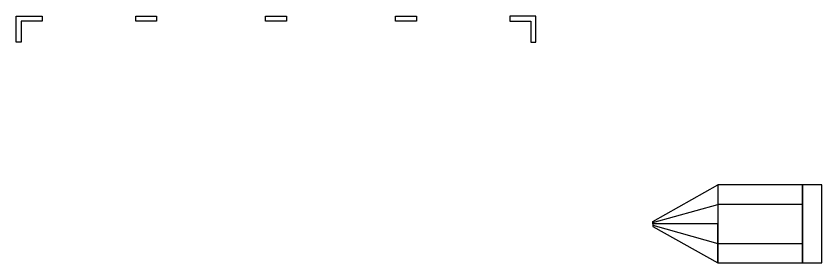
# Model space of a CAD drawing. Extents: x -1950 to 3550, y -200 to 28250.
# Drawn here: x -200 to 2900, y 25200 to 26150 of the extents above; entities that cross this region are included whole.
import ezdxf

# ---------------------------------------------------------------- set-up
doc = ezdxf.new("R2010")
doc.units = 0
doc.layers.add('GAP', color=1, linetype='continuous')
doc.layers.add('PIN', color=3, linetype='continuous')

# ---------------------------------------------------------------- blocks, each defined once
blk = doc.blocks.new('MM2LGAP')
for points in [[(2500, 25350), (2250, 25350), (2250, 25359.8), (2500, 25500), (2500, 25350)], [(2500, 25350), (2250, 25350), (2250, 25359.8), (2500, 25500), (2500, 25350)], [(2825, 25500), (2500, 25500), (2500, 25200), (2825, 25200), (2825, 25500)], [(2825, 25500), (2500, 25500), (2500, 25200), (2825, 25200), (2825, 25500)], [(2900, 25500), (2825, 25500), (2825, 25200), (2900, 25200), (2900, 25500)], [(2900, 25500), (2825, 25500), (2825, 25200), (2900, 25200), (2900, 25500)], [(2500, 25350), (2250, 25350), (2250, 25340.2), (2500, 25200), (2500, 25350)], [(2500, 25350), (2250, 25350), (2250, 25340.2), (2500, 25200), (2500, 25350)]]:
    blk.add_lwpolyline(points)
blk = doc.blocks.new('MM2LPIN')
for points in [[(2500, 25350), (2250, 25350), (2250, 25355), (2500, 25425), (2500, 25350)], [(2500, 25350), (2250, 25350), (2250, 25355), (2500, 25425), (2500, 25350)], [(2825, 25425), (2500, 25425), (2500, 25275), (2825, 25275), (2825, 25425)], [(2825, 25425), (2500, 25425), (2500, 25275), (2825, 25275), (2825, 25425)], [(2500, 25350), (2250, 25350), (2250, 25345), (2500, 25275), (2500, 25350)], [(2500, 25350), (2250, 25350), (2250, 25345), (2500, 25275), (2500, 25350)]]:
    blk.add_lwpolyline(points)
blk = doc.blocks.new('MM2L')
at = {"layer": 'GAP'}
for points in [[(-200, 26150), (-100, 26150), (-100, 26130), (-180, 26130), (-180, 26050), (-200, 26050), (-200, 26150)], [(260, 26150), (340, 26150), (340, 26130), (260, 26130), (260, 26150)], [(760, 26150), (840, 26150), (840, 26130), (760, 26130), (760, 26150)], [(1260, 26150), (1340, 26150), (1340, 26130), (1260, 26130), (1260, 26150)], [(1800, 26150), (1700, 26150), (1700, 26130), (1780, 26130), (1780, 26050), (1800, 26050), (1800, 26150)]]:
    blk.add_lwpolyline(points, dxfattribs=at)

msp = doc.modelspace()

# ---------------------------------------------------------------- block references
msp.add_blockref('MM2L', (0, 0))
at = {"layer": 'GAP'}
msp.add_blockref('MM2LGAP', (0, 0), dxfattribs=at)
at = {"layer": 'PIN'}
msp.add_blockref('MM2LPIN', (0, 0), dxfattribs=at)

doc.saveas('drawing.dxf')
